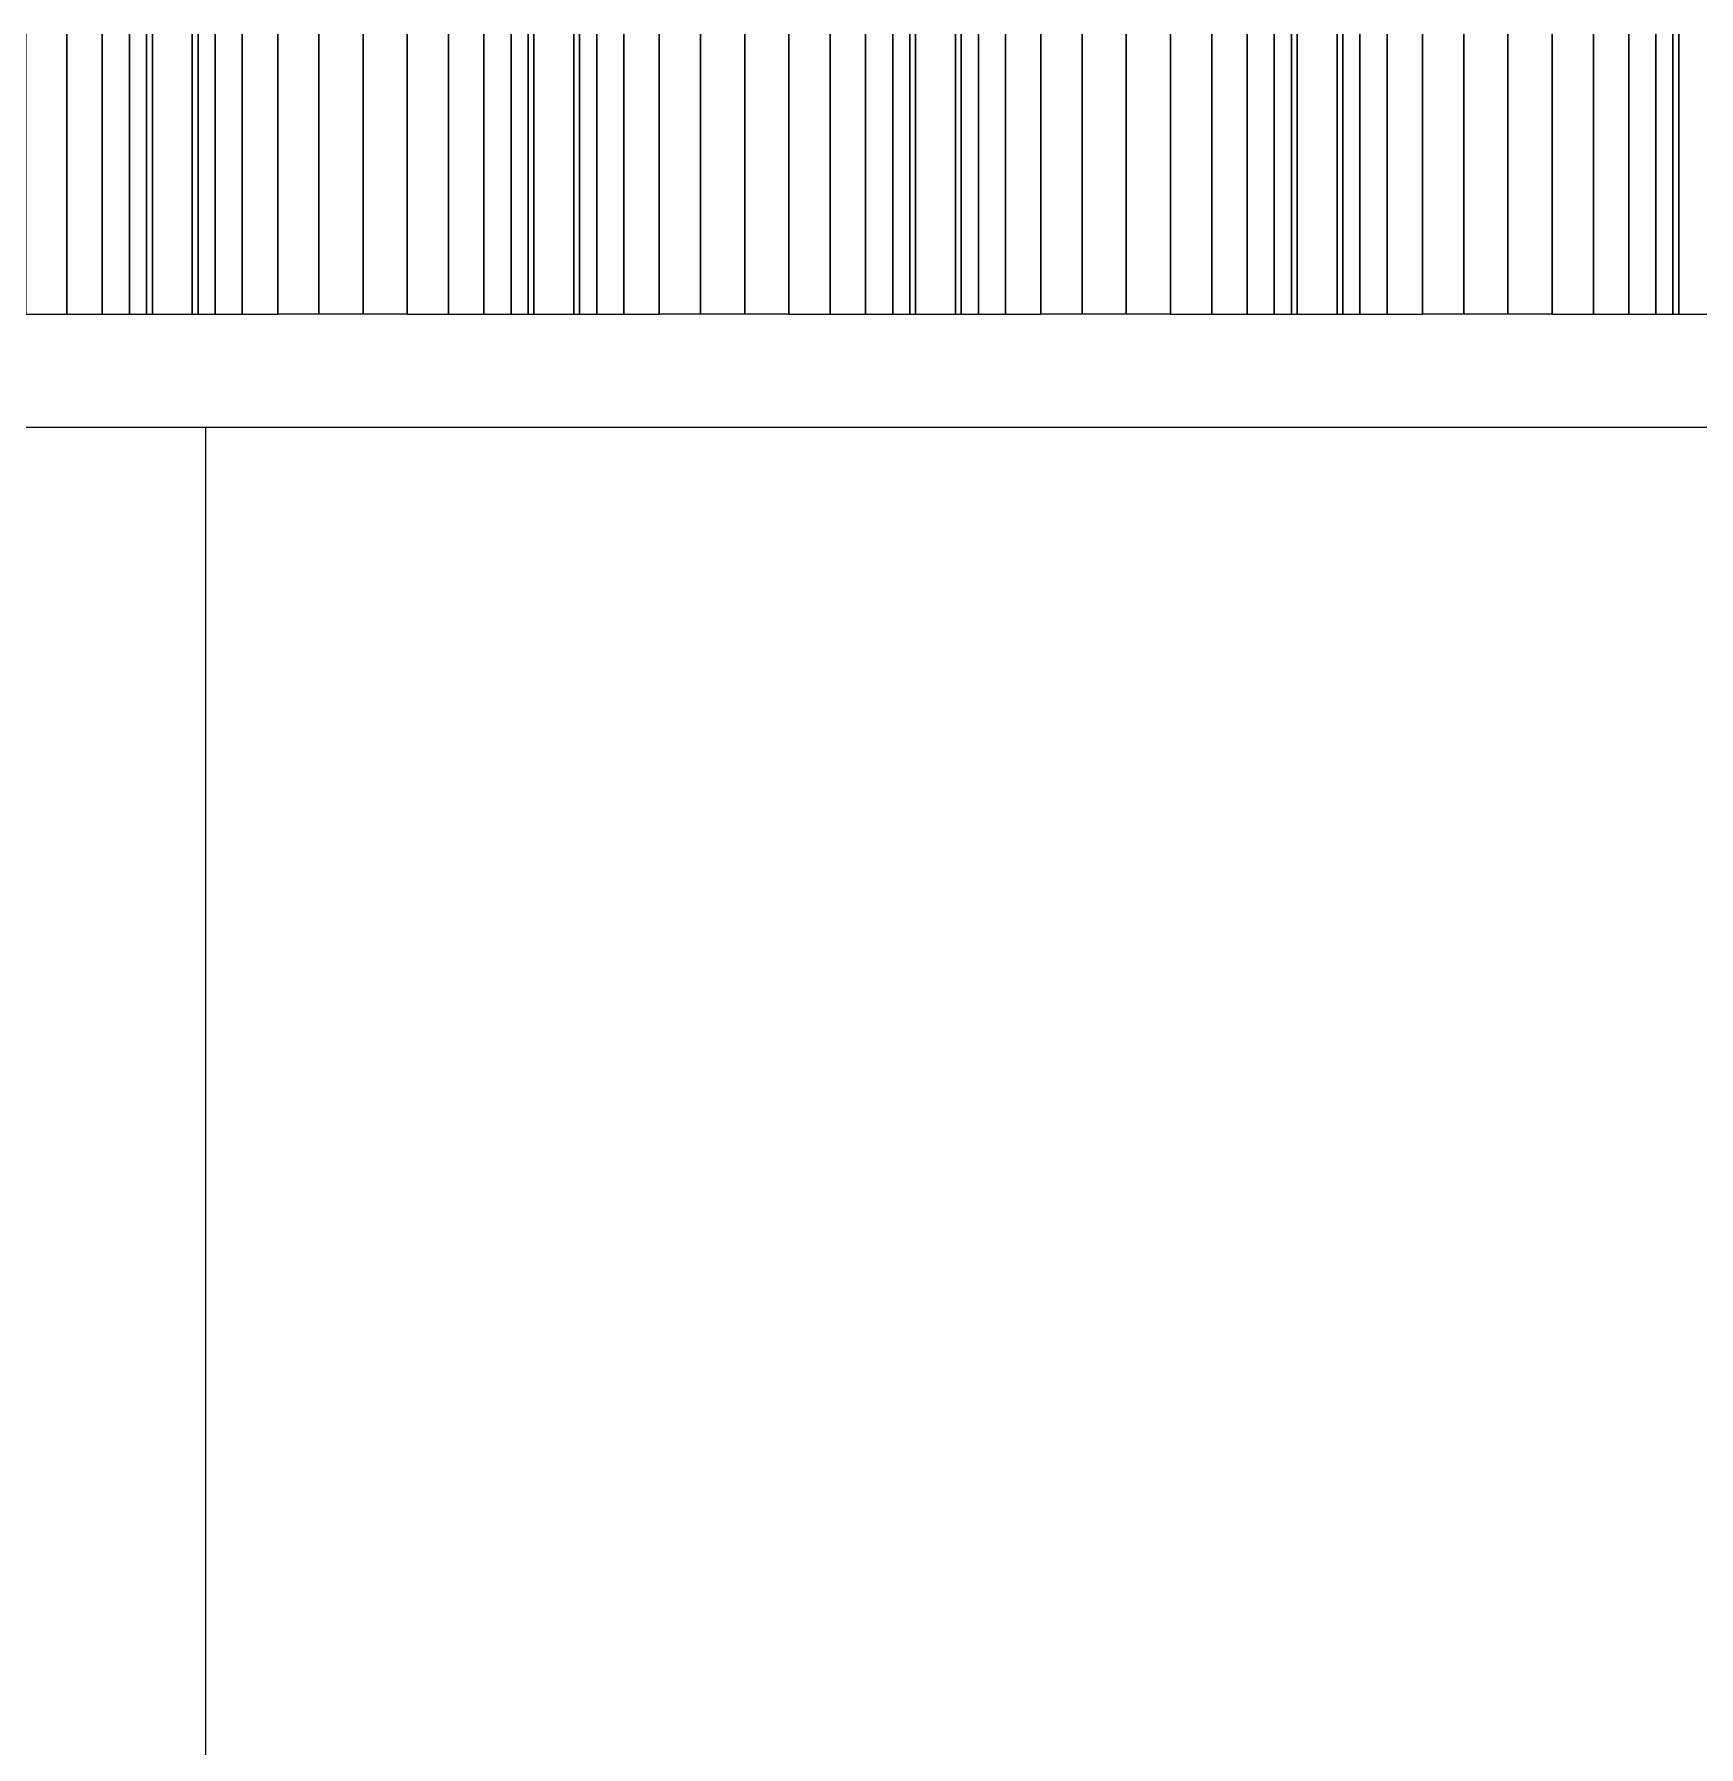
# Model space of a CAD drawing. Header units: centimetres. Extents: x -1906 to 5208, y -261 to 2955.
# Drawn here: x 3202.5 to 3228.15, y 2612.58 to 2638.97 of the extents above; entities that cross this region are included whole.
import ezdxf

# ---------------------------------------------------------------- set-up
doc = ezdxf.new("R2010")
doc.units = ezdxf.units.CM
doc.linetypes.add('Hidden', pattern=[0.714375, 0.47625, -0.238125])
for name, color, linetype, lineweight in [('A-CLNG-PATT', 7, 'Continuous', 18), ('A-DETL-HDLN', 7, 'Hidden', 18), ('G-IMPT', 7, 'Continuous', 18)]:
    doc.layers.add(name, color=color, linetype=linetype, lineweight=lineweight)

# ---------------------------------------------------------------- blocks, each defined once
blk = doc.blocks.new('PQ_RVR_ARQ-01_ZZ_ZZ_MO_T_A_rvt-2-Planta Bodega almacenamiento insumos')
at = {"layer": 'A-CLNG-PATT', "true_color": 0xd4d4d4}
h = blk.add_hatch(dxfattribs=at)
h.set_pattern_fill('FP_2', color=254, style=0, pattern_type=2)
h.set_pattern_definition([(90, (-3304.875, 82.28), (-30, 2e-15), [])])
h.paths.add_polyline_path([(-5052.578, 2390.869), (-5002.367, 2391.052), (-5002.385, 2395.947), (-4992.385, 2395.984), (-4992.366, 2391.089), (-4992.099, 2391.09), (-4992.117, 2395.985), (-4982.117, 2396.022), (-4982.098, 2391.126), (-4883.263, 2391.487), (-4883.177, 2393.887), (-4878.271, 2393.901), (-4878.262, 2391.505), (-3415.875, 2396.847), (-3415.79, 2399.311), (-3410.885, 2399.325), (-3410.875, 2396.865), (-3394.918, 2396.924), (-3394.832, 2399.389), (-3389.927, 2399.404), (-3389.918, 2396.942), (-3357.36, 2397.061), (-3357.296, 2402.027), (-3347.379, 2402.064), (-3347.36, 2397.098), (-2576.231, 2399.914), (-2577.592, 2638.972), (-2698.207, 2638.909), (-2698.207, 2636.409), (-2706.207, 2636.409), (-2706.207, 2638.909), (-2735.707, 2638.909), (-2735.707, 2632.909), (-2765.707, 2632.909), (-2765.707, 2638.909), (-2775.274, 2638.909), (-2774.578, 2637.768), (-2772.903, 2632.982), (-2772.326, 2627.864), (-2772.903, 2622.746), (-2774.847, 2617.497), (-2777.344, 2613.524), (-2780.986, 2609.882), (-2785.347, 2607.142), (-2790.541, 2605.403), (-2795.326, 2604.864), (-2800.636, 2605.508), (-2805.312, 2607.146), (-2809.837, 2610.053), (-2813.308, 2613.524), (-2816.075, 2617.959), (-2817.75, 2622.746), (-2818.326, 2627.864), (-2817.758, 2632.909), (-3110.949, 2632.909), (-3110.949, 2638.972), (-3114.28, 2638.972), (-3114.28, 2632.909), (-3274.277, 2632.909), (-3272.903, 2628.982), (-3272.326, 2623.864), (-3272.903, 2618.746), (-3274.847, 2613.497), (-3277.344, 2609.524), (-3280.986, 2605.882), (-3285.727, 2603.009), (-3290.541, 2601.403), (-3295.326, 2600.864), (-3300.636, 2601.508), (-3305.312, 2603.146), (-3309.837, 2606.053), (-3313.308, 2609.524), (-3316.075, 2613.959), (-3317.802, 2619.211), (-3318.326, 2623.864), (-3317.711, 2629.092), (-3316.375, 2632.909), (-3332.301, 2632.909), (-3332.366, 2628.827), (-3645.028, 2628.827), (-4101.802, 2402.327), (-5052.578, 2402.327), (-5052.578, 2401.843)])
h.paths.add_polyline_path([(-4115.832, 2455.927), (-4101.802, 2455.927), (-3805.08, 2603.063), (-3805.312, 2603.146), (-3809.837, 2606.053), (-3813.308, 2609.524), (-3816.075, 2613.959), (-3817.802, 2619.211), (-3818.326, 2623.864), (-3817.711, 2629.092), (-3815.805, 2634.231), (-3813.308, 2638.204), (-3812.54, 2638.972), (-4282.778, 2638.972), (-4280.815, 2637.675), (-4277.344, 2634.204), (-4274.578, 2629.768), (-4272.903, 2624.982), (-4272.326, 2619.864), (-4272.903, 2614.746), (-4274.847, 2609.497), (-4277.344, 2605.524), (-4280.986, 2601.882), (-4285.347, 2599.142), (-4290.541, 2597.403), (-4295.326, 2596.864), (-4300.636, 2597.508), (-4305.312, 2599.146), (-4309.837, 2602.053), (-4313.308, 2605.524), (-4316.075, 2609.959), (-4317.75, 2614.746), (-4318.326, 2619.864), (-4317.75, 2624.982), (-4315.805, 2630.231), (-4313.308, 2634.204), (-4309.666, 2637.846), (-4307.874, 2638.972), (-4782.778, 2638.972), (-4780.815, 2637.675), (-4777.344, 2634.204), (-4774.578, 2629.768), (-4772.903, 2624.982), (-4772.326, 2619.864), (-4772.903, 2614.746), (-4774.847, 2609.497), (-4777.344, 2605.524), (-4780.986, 2601.882), (-4785.347, 2599.142), (-4790.541, 2597.403), (-4795.326, 2596.864), (-4800.636, 2597.508), (-4805.312, 2599.146), (-4809.837, 2602.053), (-4813.308, 2605.524), (-4816.075, 2609.959), (-4817.75, 2614.746), (-4818.326, 2619.864), (-4817.75, 2624.982), (-4815.805, 2630.231), (-4813.308, 2634.204), (-4809.666, 2637.846), (-4807.874, 2638.972), (-5052.578, 2638.972), (-5052.578, 2455.927), (-4121.727, 2455.927)])
h.paths.add_polyline_path([(-3225.774, 2526.957), (-3246.214, 2526.957), (-3246.214, 2629.977), (-3230.65, 2629.977), (-3230.65, 2630.147), (-3196.381, 2630.147), (-3196.381, 2629.977), (-3193.468, 2629.977), (-3193.468, 2526.957), (-3207.713, 2526.957)])
h.paths.add_polyline_path([(-3772.87, 2619.034), (-3732.662, 2638.972), (-3778.112, 2638.972), (-3777.344, 2638.204), (-3774.578, 2633.768), (-3772.903, 2628.982), (-3772.326, 2623.864), (-3772.85, 2619.211)])
h.paths.add_polyline_path([(-2938.744, 2634.659), (-2938.744, 2638.972), (-2939.358, 2638.972), (-2939.358, 2634.659)])
h.paths.add_polyline_path([(-2950.505, 2634.659), (-2950.505, 2638.972), (-2951.119, 2638.972), (-2951.119, 2634.659)])
h.paths.add_polyline_path([(-2957, 2634.659), (-2956.386, 2634.659), (-2956.386, 2638.972), (-2957, 2638.972)])
h.paths.add_polyline_path([(-3016.245, 2634.659), (-3015.192, 2634.659), (-3015.192, 2638.972), (-3016.245, 2638.972)])
h.paths.add_polyline_path([(-2933.478, 2634.659), (-2932.863, 2634.659), (-2932.863, 2638.972), (-2933.478, 2638.972)])
h.paths.add_polyline_path([(-2833.508, 2634.659), (-2832.893, 2634.659), (-2832.893, 2638.972), (-2833.508, 2638.972)])
h.paths.add_polyline_path([(-3117.561, 2634.659), (-3117.561, 2638.972), (-3118.095, 2638.972), (-3118.095, 2634.659)])
h.paths.add_polyline_path([(-3103.839, 2634.659), (-3103.839, 2638.972), (-3106.56, 2638.972), (-3106.56, 2634.659)])
h.paths.add_polyline_path([(-2944.625, 2634.659), (-2944.625, 2638.972), (-2945.239, 2638.972), (-2945.239, 2634.659)])
h.paths.add_polyline_path([(-3259.229, 2634.659), (-3258.615, 2634.659), (-3258.615, 2638.972), (-3259.229, 2638.972)])
h.paths.add_polyline_path([(-3021.511, 2634.659), (-3021.511, 2638.972), (-3022.125, 2638.972), (-3022.125, 2634.659)])
h.paths.add_polyline_path([(-2892.314, 2634.659), (-2891.699, 2634.659), (-2891.699, 2638.972), (-2892.314, 2638.972)])
h.paths.add_polyline_path([(-2897.58, 2634.659), (-2897.58, 2638.972), (-2898.194, 2638.972), (-2898.194, 2634.659)])
h.paths.add_polyline_path([(-2915.222, 2634.659), (-2915.222, 2638.972), (-2915.836, 2638.972), (-2915.836, 2634.659)])
h.paths.add_polyline_path([(-3080.317, 2634.659), (-3080.317, 2638.972), (-3080.931, 2638.972), (-3080.931, 2634.659)])
h.paths.add_polyline_path([(-3123.361, 2634.659), (-3123.361, 2638.972), (-3123.976, 2638.972), (-3123.976, 2634.659)])
h.paths.add_polyline_path([(-3264.495, 2634.659), (-3264.495, 2638.972), (-3265.11, 2638.972), (-3265.11, 2634.659)])
h.paths.add_polyline_path([(-3004.045, 2634.659), (-3003.43, 2634.659), (-3003.43, 2638.972), (-3004.045, 2638.972)])
h.paths.add_polyline_path([(-2921.102, 2634.659), (-2921.102, 2638.972), (-2921.717, 2638.972), (-2921.717, 2634.659)])
h.paths.add_polyline_path([(-2962.266, 2634.659), (-2962.266, 2638.972), (-2962.881, 2638.972), (-2962.881, 2634.659)])
h.paths.add_polyline_path([(-2927.597, 2634.659), (-2926.983, 2634.659), (-2926.983, 2638.972), (-2927.597, 2638.972)])
h.paths.add_polyline_path([(-3247.468, 2634.659), (-3246.854, 2634.659), (-3246.854, 2638.972), (-3247.468, 2638.972)])
h.paths.add_polyline_path([(-3009.311, 2634.659), (-3009.311, 2638.972), (-3009.925, 2638.972), (-3009.925, 2634.659)])
h.paths.add_polyline_path([(-3075.051, 2634.659), (-3074.436, 2634.659), (-3074.436, 2638.972), (-3075.051, 2638.972)])
h.paths.add_polyline_path([(-3252.734, 2634.659), (-3252.734, 2638.972), (-3253.348, 2638.972), (-3253.348, 2634.659)])
h.paths.add_polyline_path([(-2998.164, 2634.659), (-2997.55, 2634.659), (-2997.55, 2638.972), (-2998.164, 2638.972)])
h.paths.add_polyline_path([(-3068.556, 2634.659), (-3068.556, 2638.972), (-3069.17, 2638.972), (-3069.17, 2634.659)])
h.paths.add_polyline_path([(-3241.587, 2634.659), (-3240.973, 2634.659), (-3240.973, 2638.972), (-3241.587, 2638.972)])
h.paths.add_polyline_path([(-3098.573, 2634.659), (-3097.959, 2634.659), (-3097.959, 2638.972), (-3098.573, 2638.972)])
h.paths.add_polyline_path([(-2838.774, 2634.659), (-2838.774, 2638.972), (-2839.388, 2638.972), (-2839.388, 2634.659)])
h.paths.add_polyline_path([(-3086.198, 2634.659), (-3086.198, 2638.972), (-3086.812, 2638.972), (-3086.812, 2634.659)])
h.paths.add_polyline_path([(-3129.242, 2634.659), (-3129.242, 2638.972), (-3129.856, 2638.972), (-3129.856, 2634.659)])
h.paths.add_polyline_path([(-3235.707, 2634.659), (-3235.092, 2634.659), (-3235.092, 2638.972), (-3235.707, 2638.972)])
h.paths.add_polyline_path([(-3063.29, 2634.659), (-3062.675, 2634.659), (-3062.675, 2638.972), (-3063.29, 2638.972)])
h.paths.add_polyline_path([(-2992.284, 2634.659), (-2991.669, 2634.659), (-2991.669, 2638.972), (-2992.284, 2638.972)])
h.paths.add_polyline_path([(-2986.403, 2634.659), (-2985.789, 2634.659), (-2985.789, 2638.972), (-2986.403, 2638.972)])
h.paths.add_polyline_path([(-2845.269, 2634.659), (-2844.654, 2634.659), (-2844.654, 2638.972), (-2845.269, 2638.972)])
h.paths.add_polyline_path([(-2974.642, 2634.659), (-2974.027, 2634.659), (-2974.027, 2638.972), (-2974.642, 2638.972)])
h.paths.add_polyline_path([(-2850.535, 2634.659), (-2850.535, 2638.972), (-2851.149, 2638.972), (-2851.149, 2634.659)])
h.paths.add_polyline_path([(-3135.737, 2634.659), (-3135.122, 2634.659), (-3135.122, 2638.972), (-3135.737, 2638.972)])
h.paths.add_polyline_path([(-3141.003, 2634.659), (-3141.003, 2638.972), (-3141.617, 2638.972), (-3141.617, 2634.659)])
h.paths.add_polyline_path([(-2827.627, 2634.659), (-2827.013, 2634.659), (-2827.013, 2638.972), (-2827.627, 2638.972)])
h.paths.add_polyline_path([(-2821.747, 2634.659), (-2821.132, 2634.659), (-2821.132, 2638.972), (-2821.747, 2638.972), (-2821.747, 2638.081)])
h.paths.add_polyline_path([(-3270.99, 2634.659), (-3270.376, 2634.659), (-3270.376, 2638.972), (-3270.99, 2638.972), (-3270.99, 2635.669)])
h.paths.add_polyline_path([(-3147.498, 2634.659), (-3146.883, 2634.659), (-3146.883, 2638.972), (-3147.498, 2638.972)])
h.paths.add_polyline_path([(-3152.764, 2634.659), (-3152.764, 2638.972), (-3153.378, 2638.972), (-3153.378, 2634.659)])
h.paths.add_polyline_path([(-3057.409, 2634.659), (-3056.795, 2634.659), (-3056.795, 2638.972), (-3057.409, 2638.972)])
h.paths.add_polyline_path([(-3158.645, 2634.659), (-3158.645, 2638.972), (-3159.259, 2638.972), (-3159.259, 2634.659)])
h.paths.add_polyline_path([(-3229.826, 2634.659), (-3229.212, 2634.659), (-3229.212, 2638.972), (-3229.826, 2638.972)])
h.paths.add_polyline_path([(-3223.946, 2634.659), (-3223.331, 2634.659), (-3223.331, 2638.972), (-3223.946, 2638.972)])
h.paths.add_polyline_path([(-3164.525, 2634.659), (-3164.525, 2638.972), (-3165.14, 2638.972), (-3165.14, 2634.659)])
h.paths.add_polyline_path([(-2980.522, 2634.659), (-2979.908, 2634.659), (-2979.908, 2638.972), (-2980.522, 2638.972)])
h.paths.add_polyline_path([(-2856.416, 2634.659), (-2856.416, 2638.972), (-2857.03, 2638.972), (-2857.03, 2634.659)])
h.paths.add_polyline_path([(-3050.914, 2634.659), (-3050.914, 2638.972), (-3051.528, 2638.972), (-3051.528, 2634.659)])
h.paths.add_polyline_path([(-3045.648, 2634.659), (-3045.033, 2634.659), (-3045.033, 2638.972), (-3045.648, 2638.972)])
h.paths.add_polyline_path([(-3170.406, 2634.659), (-3170.406, 2638.972), (-3171.02, 2638.972), (-3171.02, 2634.659)])
h.paths.add_polyline_path([(-2862.296, 2634.659), (-2862.296, 2638.972), (-2862.911, 2638.972), (-2862.911, 2634.659)])
h.paths.add_polyline_path([(-2868.177, 2634.659), (-2868.177, 2638.972), (-2868.791, 2638.972), (-2868.791, 2634.659)])
h.paths.add_polyline_path([(-2904.075, 2634.659), (-2903.46, 2634.659), (-2903.46, 2638.972), (-2904.075, 2638.972)])
h.paths.add_polyline_path([(-3329.621, 2634.659), (-3329.621, 2638.972), (-3330.235, 2638.972), (-3330.235, 2634.659)])
h.paths.add_polyline_path([(-3039.153, 2634.659), (-3039.153, 2638.972), (-3039.767, 2638.972), (-3039.767, 2634.659)])
h.paths.add_polyline_path([(-3324.354, 2634.659), (-3323.74, 2634.659), (-3323.74, 2638.972), (-3324.354, 2638.972)])
h.paths.add_polyline_path([(-3217.451, 2634.659), (-3217.451, 2638.972), (-3218.065, 2638.972), (-3218.065, 2634.659)])
h.paths.add_polyline_path([(-3092.078, 2634.659), (-3092.078, 2638.972), (-3092.693, 2638.972), (-3092.693, 2634.659)])
h.paths.add_polyline_path([(-3176.901, 2634.659), (-3176.286, 2634.659), (-3176.286, 2638.972), (-3176.901, 2638.972)])
h.paths.add_polyline_path([(-3182.167, 2634.659), (-3182.167, 2638.972), (-3182.781, 2638.972), (-3182.781, 2634.659)])
h.paths.add_polyline_path([(-2874.672, 2634.659), (-2874.057, 2634.659), (-2874.057, 2638.972), (-2874.672, 2638.972)])
h.paths.add_polyline_path([(-3193.928, 2634.659), (-3193.928, 2638.972), (-3194.543, 2638.972), (-3194.543, 2634.659)])
h.paths.add_polyline_path([(-3033.887, 2634.659), (-3033.272, 2634.659), (-3033.272, 2638.972), (-3033.887, 2638.972)])
h.paths.add_polyline_path([(-2968.147, 2634.659), (-2968.147, 2638.972), (-2968.761, 2638.972), (-2968.761, 2634.659)])
h.paths.add_polyline_path([(-2879.938, 2634.659), (-2879.938, 2638.972), (-2880.552, 2638.972), (-2880.552, 2634.659)])
h.paths.add_polyline_path([(-3028.006, 2634.659), (-3027.392, 2634.659), (-3027.392, 2638.972), (-3028.006, 2638.972)])
h.paths.add_polyline_path([(-2885.819, 2634.659), (-2885.819, 2638.972), (-2886.433, 2638.972), (-2886.433, 2634.659)])
h.paths.add_polyline_path([(-3318.474, 2634.659), (-3317.421, 2634.659), (-3317.421, 2638.972), (-3318.474, 2638.972), (-3318.474, 2635.641)])
h.paths.add_polyline_path([(-3188.048, 2634.659), (-3188.048, 2638.972), (-3188.662, 2638.972), (-3188.662, 2634.659)])
h.paths.add_polyline_path([(-3206.304, 2634.659), (-3205.689, 2634.659), (-3205.689, 2638.972), (-3206.304, 2638.972)])
h.paths.add_polyline_path([(-3200.423, 2634.659), (-3199.809, 2634.659), (-3199.809, 2638.972), (-3200.423, 2638.972)])
h.paths.add_polyline_path([(-3276.256, 2636.473), (-3276.256, 2638.972), (-3276.871, 2638.972), (-3276.871, 2637.451), (-3276.539, 2636.923)])
h.paths.add_polyline_path([(-2815.866, 2638.134), (-2815.339, 2638.972), (-2815.866, 2638.972), (-2815.866, 2638.544)])
blk = doc.blocks.new('EQ-04-002 - EQ-04-002_dwg_Agrupar_1737-1534140-Planta Bodega almacenamiento insumos')
at = {"layer": 'G-IMPT', "color": 251, "lineweight": 9, "true_color": 0x666666}
for p, q in [((225.13, 6.063), (225.13, 1.75)), ((225.13, 1.75), (225.13, 6.063)), ((225.13, 6.063), (225.13, 1.75)), ((225.22, 6.063), (225.22, 1.75)), ((225.22, 1.75), (225.22, 6.063)), ((225.22, 6.063), (225.22, 1.75)), ((225.483, 6.063), (225.483, 1.75)), ((225.483, 1.75), (225.483, 6.063)), ((225.483, 6.063), (225.483, 1.75)), ((225.901, 6.063), (225.901, 1.75)), ((225.901, 1.75), (225.901, 6.063)), ((225.901, 6.063), (225.901, 1.75)), ((226.447, 6.063), (226.447, 1.75)), ((226.447, 1.75), (226.447, 6.063)), ((226.447, 6.063), (226.447, 1.75)), ((227.082, 6.063), (227.082, 1.75)), ((227.082, 1.75), (227.082, 6.063)), ((227.082, 6.063), (227.082, 1.75)), ((227.763, 6.063), (227.763, 1.75)), ((227.763, 1.75), (227.763, 6.063)), ((227.763, 6.063), (227.763, 1.75)), ((228.445, 1.75), (228.445, 6.063)), ((228.445, 1.75), (228.445, 6.063)), ((228.445, 6.063), (228.445, 1.75)), ((229.08, 6.063), (229.08, 1.75)), ((229.08, 1.75), (229.08, 6.063)), ((229.08, 6.063), (229.08, 1.75)), ((229.625, 1.75), (229.625, 6.063)), ((229.625, 1.75), (229.625, 6.063)), ((229.625, 6.063), (229.625, 1.75)), ((230.043, 1.75), (230.043, 6.063)), ((230.043, 1.75), (230.043, 6.063)), ((230.043, 6.063), (230.043, 1.75)), ((230.307, 6.063), (230.307, 1.75)), ((230.307, 1.75), (230.307, 6.063)), ((230.307, 6.063), (230.307, 1.75)), ((230.396, 1.75), (230.396, 6.063)), ((230.396, 1.75), (230.396, 6.063)), ((230.396, 6.063), (230.396, 1.75)), ((227.082, 1.75), (226.447, 1.75)), ((227.763, 1.75), (227.082, 1.75)), ((228.445, 1.75), (227.763, 1.75)), ((228.445, 1.75), (229.08, 1.75))]:
    blk.add_line(p, q, dxfattribs=at)
blk = doc.blocks.new('EQ-04-002 - EQ-04-002_dwg_Agrupar_1737-1534142-Planta Bodega almacenamiento insumos')
at = {"layer": 'G-IMPT', "color": 251, "lineweight": 9, "true_color": 0x666666}
for p, q in [((219.249, 6.063), (219.249, 1.75)), ((219.249, 1.75), (219.249, 6.063)), ((219.249, 6.063), (219.249, 1.75)), ((219.339, 6.063), (219.339, 1.75)), ((219.339, 1.75), (219.339, 6.063)), ((219.339, 6.063), (219.339, 1.75)), ((219.602, 6.063), (219.602, 1.75)), ((219.602, 1.75), (219.602, 6.063)), ((219.602, 6.063), (219.602, 1.75)), ((220.021, 6.063), (220.021, 1.75)), ((220.021, 1.75), (220.021, 6.063)), ((220.021, 6.063), (220.021, 1.75)), ((220.566, 6.063), (220.566, 1.75)), ((220.566, 1.75), (220.566, 6.063)), ((220.566, 6.063), (220.566, 1.75)), ((221.201, 6.063), (221.201, 1.75)), ((221.201, 1.75), (221.201, 6.063)), ((221.201, 6.063), (221.201, 1.75)), ((221.883, 6.063), (221.883, 1.75)), ((221.883, 1.75), (221.883, 6.063)), ((221.883, 6.063), (221.883, 1.75)), ((222.564, 1.75), (222.564, 6.063)), ((222.564, 1.75), (222.564, 6.063)), ((222.564, 6.063), (222.564, 1.75)), ((223.199, 6.063), (223.199, 1.75)), ((223.199, 1.75), (223.199, 6.063)), ((223.199, 6.063), (223.199, 1.75)), ((223.744, 1.75), (223.744, 6.063)), ((223.744, 1.75), (223.744, 6.063)), ((223.744, 6.063), (223.744, 1.75)), ((224.163, 1.75), (224.163, 6.063)), ((224.163, 1.75), (224.163, 6.063)), ((224.163, 6.063), (224.163, 1.75)), ((224.426, 6.063), (224.426, 1.75)), ((224.426, 1.75), (224.426, 6.063)), ((224.426, 6.063), (224.426, 1.75)), ((224.516, 1.75), (224.516, 6.063)), ((224.516, 1.75), (224.516, 6.063)), ((224.516, 6.063), (224.516, 1.75)), ((221.201, 1.75), (220.566, 1.75)), ((221.883, 1.75), (221.201, 1.75)), ((222.564, 1.75), (221.883, 1.75)), ((222.564, 1.75), (223.199, 1.75))]:
    blk.add_line(p, q, dxfattribs=at)
blk = doc.blocks.new('EQ-04-002 - EQ-04-002_dwg_Agrupar_1737-1534148-Planta Bodega almacenamiento insumos')
at = {"layer": 'G-IMPT', "color": 251, "lineweight": 9, "true_color": 0x666666}
for p, q in [((236.891, 6.063), (236.891, 1.75)), ((236.891, 1.75), (236.891, 6.063)), ((236.891, 6.063), (236.891, 1.75)), ((236.981, 6.063), (236.981, 1.75)), ((236.981, 1.75), (236.981, 6.063)), ((236.981, 6.063), (236.981, 1.75)), ((237.244, 6.063), (237.244, 1.75)), ((237.244, 1.75), (237.244, 6.063)), ((237.244, 6.063), (237.244, 1.75)), ((237.662, 6.063), (237.662, 1.75)), ((237.662, 1.75), (237.662, 6.063)), ((237.662, 6.063), (237.662, 1.75)), ((238.208, 6.063), (238.208, 1.75)), ((238.208, 1.75), (238.208, 6.063)), ((238.208, 6.063), (238.208, 1.75)), ((238.843, 6.063), (238.843, 1.75)), ((238.843, 1.75), (238.843, 6.063)), ((238.843, 6.063), (238.843, 1.75)), ((239.524, 6.063), (239.524, 1.75)), ((239.524, 1.75), (239.524, 6.063)), ((239.524, 6.063), (239.524, 1.75)), ((240.206, 1.75), (240.206, 6.063)), ((240.206, 1.75), (240.206, 6.063)), ((240.206, 6.063), (240.206, 1.75)), ((240.841, 6.063), (240.841, 1.75)), ((240.841, 1.75), (240.841, 6.063)), ((240.841, 6.063), (240.841, 1.75)), ((241.386, 1.75), (241.386, 6.063)), ((241.386, 1.75), (241.386, 6.063)), ((241.386, 6.063), (241.386, 1.75)), ((241.805, 1.75), (241.805, 6.063)), ((241.805, 1.75), (241.805, 6.063)), ((241.805, 6.063), (241.805, 1.75)), ((242.068, 6.063), (242.068, 1.75)), ((242.068, 1.75), (242.068, 6.063)), ((242.068, 6.063), (242.068, 1.75)), ((242.157, 1.75), (242.157, 6.063)), ((242.157, 1.75), (242.157, 6.063)), ((242.157, 6.063), (242.157, 1.75)), ((238.843, 1.75), (238.208, 1.75)), ((239.524, 1.75), (238.843, 1.75)), ((240.206, 1.75), (239.524, 1.75)), ((240.206, 1.75), (240.841, 1.75))]:
    blk.add_line(p, q, dxfattribs=at)
blk = doc.blocks.new('EQ-04-002 - EQ-04-002_dwg_Agrupar_1737-1534150-Planta Bodega almacenamiento insumos')
at = {"layer": 'G-IMPT', "color": 251, "lineweight": 9, "true_color": 0x666666}
for p, q in [((231.011, 6.063), (231.011, 1.75)), ((231.011, 1.75), (231.011, 6.063)), ((231.011, 6.063), (231.011, 1.75)), ((231.1, 6.063), (231.1, 1.75)), ((231.1, 1.75), (231.1, 6.063)), ((231.1, 6.063), (231.1, 1.75)), ((231.363, 6.063), (231.363, 1.75)), ((231.363, 1.75), (231.363, 6.063)), ((231.363, 6.063), (231.363, 1.75)), ((231.782, 6.063), (231.782, 1.75)), ((231.782, 1.75), (231.782, 6.063)), ((231.782, 6.063), (231.782, 1.75)), ((232.327, 6.063), (232.327, 1.75)), ((232.327, 1.75), (232.327, 6.063)), ((232.327, 6.063), (232.327, 1.75)), ((232.962, 6.063), (232.962, 1.75)), ((232.962, 1.75), (232.962, 6.063)), ((232.962, 6.063), (232.962, 1.75)), ((233.644, 6.063), (233.644, 1.75)), ((233.644, 1.75), (233.644, 6.063)), ((233.644, 6.063), (233.644, 1.75)), ((234.325, 1.75), (234.325, 6.063)), ((234.325, 1.75), (234.325, 6.063)), ((234.325, 6.063), (234.325, 1.75)), ((234.96, 6.063), (234.96, 1.75)), ((234.96, 1.75), (234.96, 6.063)), ((234.96, 6.063), (234.96, 1.75)), ((235.506, 1.75), (235.506, 6.063)), ((235.506, 1.75), (235.506, 6.063)), ((235.506, 6.063), (235.506, 1.75)), ((235.924, 1.75), (235.924, 6.063)), ((235.924, 1.75), (235.924, 6.063)), ((235.924, 6.063), (235.924, 1.75)), ((236.187, 6.063), (236.187, 1.75)), ((236.187, 1.75), (236.187, 6.063)), ((236.187, 6.063), (236.187, 1.75)), ((236.277, 1.75), (236.277, 6.063)), ((236.277, 1.75), (236.277, 6.063)), ((236.277, 6.063), (236.277, 1.75)), ((232.962, 1.75), (232.327, 1.75)), ((233.644, 1.75), (232.962, 1.75)), ((234.325, 1.75), (233.644, 1.75)), ((234.325, 1.75), (234.96, 1.75))]:
    blk.add_line(p, q, dxfattribs=at)
blk = doc.blocks.new('EQ-04-002 - EQ-04-002_dwg_Agrupar_1737-1534151-Planta Bodega almacenamiento insumos')
at = {"layer": 'G-IMPT', "color": 251, "lineweight": 9, "true_color": 0x666666}
for p, q in [((242.772, 6.063), (242.772, 1.75)), ((242.772, 1.75), (242.772, 6.063)), ((242.772, 6.063), (242.772, 1.75)), ((242.862, 6.063), (242.862, 1.75)), ((242.862, 1.75), (242.862, 6.063)), ((242.862, 6.063), (242.862, 1.75)), ((243.125, 6.063), (243.125, 1.75)), ((243.125, 1.75), (243.125, 6.063)), ((243.125, 6.063), (243.125, 1.75)), ((243.543, 6.063), (243.543, 1.75)), ((243.543, 1.75), (243.543, 6.063)), ((243.543, 6.063), (243.543, 1.75)), ((244.088, 6.063), (244.088, 1.75)), ((244.088, 1.75), (244.088, 6.063)), ((244.088, 6.063), (244.088, 1.75)), ((244.723, 6.063), (244.723, 1.75)), ((244.723, 1.75), (244.723, 6.063)), ((244.723, 6.063), (244.723, 1.75)), ((245.405, 6.063), (245.405, 1.75)), ((245.405, 1.75), (245.405, 6.063)), ((245.405, 6.063), (245.405, 1.75)), ((246.086, 1.75), (246.086, 6.063)), ((246.086, 1.75), (246.086, 6.063)), ((246.086, 6.063), (246.086, 1.75)), ((246.721, 6.063), (246.721, 1.75)), ((246.721, 1.75), (246.721, 6.063)), ((246.721, 6.063), (246.721, 1.75)), ((247.267, 1.75), (247.267, 6.063)), ((247.267, 1.75), (247.267, 6.063)), ((247.267, 6.063), (247.267, 1.75)), ((247.685, 1.75), (247.685, 6.063)), ((247.685, 1.75), (247.685, 6.063)), ((247.685, 6.063), (247.685, 1.75)), ((247.948, 6.063), (247.948, 1.75)), ((247.948, 1.75), (247.948, 6.063)), ((247.948, 6.063), (247.948, 1.75)), ((248.038, 1.75), (248.038, 6.063)), ((248.038, 1.75), (248.038, 6.063)), ((248.038, 6.063), (248.038, 1.75)), ((244.723, 1.75), (244.088, 1.75)), ((245.405, 1.75), (244.723, 1.75)), ((246.086, 1.75), (245.405, 1.75)), ((246.086, 1.75), (246.721, 1.75))]:
    blk.add_line(p, q, dxfattribs=at)
blk = doc.blocks.new('EQ-04-002 - EQ-04-002_dwg_Agrupar_528-1534099-Planta Bodega almacenamiento insumos')
at = {"layer": 'A-DETL-HDLN', "lineweight": 9}
for p, q in [((223.199, 1.75), (226.447, 1.75)), ((229.08, 1.75), (232.327, 1.75)), ((234.96, 1.75), (238.208, 1.75)), ((240.841, 1.75), (244.088, 1.75)), ((246.721, 1.75), (249.969, 1.75)), ((298.897, 0), (0, 0))]:
    blk.add_line(p, q, dxfattribs=at)
at = {"layer": 'G-IMPT', "color": 251, "lineweight": 9, "true_color": 0x666666}
for p, q in [((223.199, 1.75), (226.447, 1.75)), ((223.199, 1.75), (226.447, 1.75)), ((223.199, 1.75), (226.447, 1.75)), ((229.08, 1.75), (232.327, 1.75)), ((229.08, 1.75), (232.327, 1.75)), ((229.08, 1.75), (232.327, 1.75)), ((234.96, 1.75), (238.208, 1.75)), ((234.96, 1.75), (238.208, 1.75)), ((234.96, 1.75), (238.208, 1.75)), ((240.841, 1.75), (244.088, 1.75)), ((240.841, 1.75), (244.088, 1.75)), ((240.841, 1.75), (244.088, 1.75)), ((246.721, 1.75), (249.969, 1.75)), ((246.721, 1.75), (249.969, 1.75)), ((246.721, 1.75), (249.969, 1.75)), ((293.211, 0), (0, 0)), ((288.159, 0), (0, 0))]:
    blk.add_line(p, q, dxfattribs=at)
at = {"layer": 'G-IMPT', "color": 251, "lineweight": 9, "true_color": 0x666666, "flags": 128}
blk.add_lwpolyline([(288.159, 0), (0, 0), (0, 6.063)], dxfattribs=at)
blk = doc.blocks.new('EQ-04-002 - EQ-04-002_dwg_Agrupar_1737-V204-Planta Bodega almacenamiento insumos')
at = {"layer": 'A-DETL-HDLN', "lineweight": 9}
for p, q in [((225.13, 6.063), (225.13, 1.75)), ((225.22, 6.063), (225.22, 1.75)), ((225.483, 6.063), (225.483, 1.75)), ((225.901, 6.063), (225.901, 1.75)), ((226.447, 6.063), (226.447, 1.75)), ((227.082, 6.063), (227.082, 1.75)), ((227.763, 6.063), (227.763, 1.75)), ((228.445, 1.75), (228.445, 6.063)), ((229.08, 6.063), (229.08, 1.75)), ((229.625, 1.75), (229.625, 6.063)), ((230.043, 1.75), (230.043, 6.063)), ((230.307, 6.063), (230.307, 1.75)), ((230.396, 1.75), (230.396, 6.063)), ((227.082, 1.75), (226.447, 1.75)), ((227.763, 1.75), (227.082, 1.75)), ((228.445, 1.75), (227.763, 1.75)), ((228.445, 1.75), (229.08, 1.75))]:
    blk.add_line(p, q, dxfattribs=at)
at = {"layer": 'G-IMPT', "color": 251, "lineweight": 9, "true_color": 0x666666}
for p, q in [((225.13, 6.063), (225.13, 1.75)), ((225.13, 1.75), (225.13, 6.063)), ((225.13, 6.063), (225.13, 1.75)), ((225.22, 6.063), (225.22, 1.75)), ((225.22, 1.75), (225.22, 6.063)), ((225.22, 6.063), (225.22, 1.75)), ((225.483, 6.063), (225.483, 1.75)), ((225.483, 1.75), (225.483, 6.063)), ((225.483, 6.063), (225.483, 1.75)), ((225.901, 6.063), (225.901, 1.75)), ((225.901, 1.75), (225.901, 6.063)), ((225.901, 6.063), (225.901, 1.75)), ((226.447, 6.063), (226.447, 1.75)), ((226.447, 1.75), (226.447, 6.063)), ((226.447, 6.063), (226.447, 1.75)), ((227.082, 6.063), (227.082, 1.75)), ((227.082, 1.75), (227.082, 6.063)), ((227.082, 6.063), (227.082, 1.75)), ((227.763, 6.063), (227.763, 1.75)), ((227.763, 1.75), (227.763, 6.063)), ((227.763, 6.063), (227.763, 1.75)), ((228.445, 1.75), (228.445, 6.063)), ((228.445, 1.75), (228.445, 6.063)), ((228.445, 6.063), (228.445, 1.75)), ((229.08, 6.063), (229.08, 1.75)), ((229.08, 1.75), (229.08, 6.063)), ((229.08, 6.063), (229.08, 1.75)), ((229.625, 1.75), (229.625, 6.063)), ((229.625, 1.75), (229.625, 6.063)), ((229.625, 6.063), (229.625, 1.75)), ((230.043, 1.75), (230.043, 6.063)), ((230.043, 1.75), (230.043, 6.063)), ((230.043, 6.063), (230.043, 1.75)), ((230.307, 6.063), (230.307, 1.75)), ((230.307, 1.75), (230.307, 6.063)), ((230.307, 6.063), (230.307, 1.75)), ((230.396, 1.75), (230.396, 6.063)), ((230.396, 1.75), (230.396, 6.063)), ((230.396, 6.063), (230.396, 1.75)), ((227.082, 1.75), (226.447, 1.75)), ((227.763, 1.75), (227.082, 1.75)), ((228.445, 1.75), (227.763, 1.75)), ((228.445, 1.75), (229.08, 1.75))]:
    blk.add_line(p, q, dxfattribs=at)
blk = doc.blocks.new('EQ-04-002 - EQ-04-002_dwg_Agrupar_1737-V206-Planta Bodega almacenamiento insumos')
at = {"layer": 'A-DETL-HDLN', "lineweight": 9}
for p, q in [((219.249, 6.063), (219.249, 1.75)), ((219.339, 6.063), (219.339, 1.75)), ((219.602, 6.063), (219.602, 1.75)), ((220.021, 6.063), (220.021, 1.75)), ((220.566, 6.063), (220.566, 1.75)), ((221.201, 6.063), (221.201, 1.75)), ((221.883, 6.063), (221.883, 1.75)), ((222.564, 1.75), (222.564, 6.063)), ((223.199, 6.063), (223.199, 1.75)), ((223.744, 1.75), (223.744, 6.063)), ((224.163, 1.75), (224.163, 6.063)), ((224.426, 6.063), (224.426, 1.75)), ((224.516, 1.75), (224.516, 6.063)), ((221.201, 1.75), (220.566, 1.75)), ((221.883, 1.75), (221.201, 1.75)), ((222.564, 1.75), (221.883, 1.75)), ((222.564, 1.75), (223.199, 1.75))]:
    blk.add_line(p, q, dxfattribs=at)
at = {"layer": 'G-IMPT', "color": 251, "lineweight": 9, "true_color": 0x666666}
for p, q in [((219.249, 6.063), (219.249, 1.75)), ((219.249, 1.75), (219.249, 6.063)), ((219.249, 6.063), (219.249, 1.75)), ((219.339, 6.063), (219.339, 1.75)), ((219.339, 1.75), (219.339, 6.063)), ((219.339, 6.063), (219.339, 1.75)), ((219.602, 6.063), (219.602, 1.75)), ((219.602, 1.75), (219.602, 6.063)), ((219.602, 6.063), (219.602, 1.75)), ((220.021, 6.063), (220.021, 1.75)), ((220.021, 1.75), (220.021, 6.063)), ((220.021, 6.063), (220.021, 1.75)), ((220.566, 6.063), (220.566, 1.75)), ((220.566, 1.75), (220.566, 6.063)), ((220.566, 6.063), (220.566, 1.75)), ((221.201, 6.063), (221.201, 1.75)), ((221.201, 1.75), (221.201, 6.063)), ((221.201, 6.063), (221.201, 1.75)), ((221.883, 6.063), (221.883, 1.75)), ((221.883, 1.75), (221.883, 6.063)), ((221.883, 6.063), (221.883, 1.75)), ((222.564, 1.75), (222.564, 6.063)), ((222.564, 1.75), (222.564, 6.063)), ((222.564, 6.063), (222.564, 1.75)), ((223.199, 6.063), (223.199, 1.75)), ((223.199, 1.75), (223.199, 6.063)), ((223.199, 6.063), (223.199, 1.75)), ((223.744, 1.75), (223.744, 6.063)), ((223.744, 1.75), (223.744, 6.063)), ((223.744, 6.063), (223.744, 1.75)), ((224.163, 1.75), (224.163, 6.063)), ((224.163, 1.75), (224.163, 6.063)), ((224.163, 6.063), (224.163, 1.75)), ((224.426, 6.063), (224.426, 1.75)), ((224.426, 1.75), (224.426, 6.063)), ((224.426, 6.063), (224.426, 1.75)), ((224.516, 1.75), (224.516, 6.063)), ((224.516, 1.75), (224.516, 6.063)), ((224.516, 6.063), (224.516, 1.75)), ((221.201, 1.75), (220.566, 1.75)), ((221.883, 1.75), (221.201, 1.75)), ((222.564, 1.75), (221.883, 1.75)), ((222.564, 1.75), (223.199, 1.75))]:
    blk.add_line(p, q, dxfattribs=at)
blk = doc.blocks.new('EQ-04-002 - EQ-04-002_dwg_Agrupar_1737-V212-Planta Bodega almacenamiento insumos')
at = {"layer": 'A-DETL-HDLN', "lineweight": 9}
for p, q in [((236.891, 6.063), (236.891, 1.75)), ((236.981, 6.063), (236.981, 1.75)), ((237.244, 6.063), (237.244, 1.75)), ((237.662, 6.063), (237.662, 1.75)), ((238.208, 6.063), (238.208, 1.75)), ((238.843, 6.063), (238.843, 1.75)), ((239.524, 6.063), (239.524, 1.75)), ((240.206, 1.75), (240.206, 6.063)), ((240.841, 6.063), (240.841, 1.75)), ((241.386, 1.75), (241.386, 6.063)), ((241.805, 1.75), (241.805, 6.063)), ((242.068, 6.063), (242.068, 1.75)), ((242.157, 1.75), (242.157, 6.063)), ((238.843, 1.75), (238.208, 1.75)), ((239.524, 1.75), (238.843, 1.75)), ((240.206, 1.75), (239.524, 1.75)), ((240.206, 1.75), (240.841, 1.75))]:
    blk.add_line(p, q, dxfattribs=at)
at = {"layer": 'G-IMPT', "color": 251, "lineweight": 9, "true_color": 0x666666}
for p, q in [((236.891, 6.063), (236.891, 1.75)), ((236.891, 1.75), (236.891, 6.063)), ((236.891, 6.063), (236.891, 1.75)), ((236.981, 6.063), (236.981, 1.75)), ((236.981, 1.75), (236.981, 6.063)), ((236.981, 6.063), (236.981, 1.75)), ((237.244, 6.063), (237.244, 1.75)), ((237.244, 1.75), (237.244, 6.063)), ((237.244, 6.063), (237.244, 1.75)), ((237.662, 6.063), (237.662, 1.75)), ((237.662, 1.75), (237.662, 6.063)), ((237.662, 6.063), (237.662, 1.75)), ((238.208, 6.063), (238.208, 1.75)), ((238.208, 1.75), (238.208, 6.063)), ((238.208, 6.063), (238.208, 1.75)), ((238.843, 6.063), (238.843, 1.75)), ((238.843, 1.75), (238.843, 6.063)), ((238.843, 6.063), (238.843, 1.75)), ((239.524, 6.063), (239.524, 1.75)), ((239.524, 1.75), (239.524, 6.063)), ((239.524, 6.063), (239.524, 1.75)), ((240.206, 1.75), (240.206, 6.063)), ((240.206, 1.75), (240.206, 6.063)), ((240.206, 6.063), (240.206, 1.75)), ((240.841, 6.063), (240.841, 1.75)), ((240.841, 1.75), (240.841, 6.063)), ((240.841, 6.063), (240.841, 1.75)), ((241.386, 1.75), (241.386, 6.063)), ((241.386, 1.75), (241.386, 6.063)), ((241.386, 6.063), (241.386, 1.75)), ((241.805, 1.75), (241.805, 6.063)), ((241.805, 1.75), (241.805, 6.063)), ((241.805, 6.063), (241.805, 1.75)), ((242.068, 6.063), (242.068, 1.75)), ((242.068, 1.75), (242.068, 6.063)), ((242.068, 6.063), (242.068, 1.75)), ((242.157, 1.75), (242.157, 6.063)), ((242.157, 1.75), (242.157, 6.063)), ((242.157, 6.063), (242.157, 1.75)), ((238.843, 1.75), (238.208, 1.75)), ((239.524, 1.75), (238.843, 1.75)), ((240.206, 1.75), (239.524, 1.75)), ((240.206, 1.75), (240.841, 1.75))]:
    blk.add_line(p, q, dxfattribs=at)
blk = doc.blocks.new('EQ-04-002 - EQ-04-002_dwg_Agrupar_1737-V214-Planta Bodega almacenamiento insumos')
at = {"layer": 'A-DETL-HDLN', "lineweight": 9}
for p, q in [((231.011, 6.063), (231.011, 1.75)), ((231.1, 6.063), (231.1, 1.75)), ((231.363, 6.063), (231.363, 1.75)), ((231.782, 6.063), (231.782, 1.75)), ((232.327, 6.063), (232.327, 1.75)), ((232.962, 6.063), (232.962, 1.75)), ((233.644, 6.063), (233.644, 1.75)), ((234.325, 1.75), (234.325, 6.063)), ((234.96, 6.063), (234.96, 1.75)), ((235.506, 1.75), (235.506, 6.063)), ((235.924, 1.75), (235.924, 6.063)), ((236.187, 6.063), (236.187, 1.75)), ((236.277, 1.75), (236.277, 6.063)), ((232.962, 1.75), (232.327, 1.75)), ((233.644, 1.75), (232.962, 1.75)), ((234.325, 1.75), (233.644, 1.75)), ((234.325, 1.75), (234.96, 1.75))]:
    blk.add_line(p, q, dxfattribs=at)
at = {"layer": 'G-IMPT', "color": 251, "lineweight": 9, "true_color": 0x666666}
for p, q in [((231.011, 6.063), (231.011, 1.75)), ((231.011, 1.75), (231.011, 6.063)), ((231.011, 6.063), (231.011, 1.75)), ((231.1, 6.063), (231.1, 1.75)), ((231.1, 1.75), (231.1, 6.063)), ((231.1, 6.063), (231.1, 1.75)), ((231.363, 6.063), (231.363, 1.75)), ((231.363, 1.75), (231.363, 6.063)), ((231.363, 6.063), (231.363, 1.75)), ((231.782, 6.063), (231.782, 1.75)), ((231.782, 1.75), (231.782, 6.063)), ((231.782, 6.063), (231.782, 1.75)), ((232.327, 6.063), (232.327, 1.75)), ((232.327, 1.75), (232.327, 6.063)), ((232.327, 6.063), (232.327, 1.75)), ((232.962, 6.063), (232.962, 1.75)), ((232.962, 1.75), (232.962, 6.063)), ((232.962, 6.063), (232.962, 1.75)), ((233.644, 6.063), (233.644, 1.75)), ((233.644, 1.75), (233.644, 6.063)), ((233.644, 6.063), (233.644, 1.75)), ((234.325, 1.75), (234.325, 6.063)), ((234.325, 1.75), (234.325, 6.063)), ((234.325, 6.063), (234.325, 1.75)), ((234.96, 6.063), (234.96, 1.75)), ((234.96, 1.75), (234.96, 6.063)), ((234.96, 6.063), (234.96, 1.75)), ((235.506, 1.75), (235.506, 6.063)), ((235.506, 1.75), (235.506, 6.063)), ((235.506, 6.063), (235.506, 1.75)), ((235.924, 1.75), (235.924, 6.063)), ((235.924, 1.75), (235.924, 6.063)), ((235.924, 6.063), (235.924, 1.75)), ((236.187, 6.063), (236.187, 1.75)), ((236.187, 1.75), (236.187, 6.063)), ((236.187, 6.063), (236.187, 1.75)), ((236.277, 1.75), (236.277, 6.063)), ((236.277, 1.75), (236.277, 6.063)), ((236.277, 6.063), (236.277, 1.75)), ((232.962, 1.75), (232.327, 1.75)), ((233.644, 1.75), (232.962, 1.75)), ((234.325, 1.75), (233.644, 1.75)), ((234.325, 1.75), (234.96, 1.75))]:
    blk.add_line(p, q, dxfattribs=at)
blk = doc.blocks.new('EQ-04-002 - EQ-04-002_dwg_Agrupar_1737-V215-Planta Bodega almacenamiento insumos')
at = {"layer": 'A-DETL-HDLN', "lineweight": 9}
for p, q in [((242.772, 6.063), (242.772, 1.75)), ((242.862, 6.063), (242.862, 1.75)), ((243.125, 6.063), (243.125, 1.75)), ((243.543, 6.063), (243.543, 1.75)), ((244.088, 6.063), (244.088, 1.75)), ((244.723, 6.063), (244.723, 1.75)), ((245.405, 6.063), (245.405, 1.75)), ((246.086, 1.75), (246.086, 6.063)), ((246.721, 6.063), (246.721, 1.75)), ((247.267, 1.75), (247.267, 6.063)), ((247.685, 1.75), (247.685, 6.063)), ((247.948, 6.063), (247.948, 1.75)), ((248.038, 1.75), (248.038, 6.063)), ((244.723, 1.75), (244.088, 1.75)), ((245.405, 1.75), (244.723, 1.75)), ((246.086, 1.75), (245.405, 1.75)), ((246.086, 1.75), (246.721, 1.75))]:
    blk.add_line(p, q, dxfattribs=at)
at = {"layer": 'G-IMPT', "color": 251, "lineweight": 9, "true_color": 0x666666}
for p, q in [((242.772, 6.063), (242.772, 1.75)), ((242.772, 1.75), (242.772, 6.063)), ((242.772, 6.063), (242.772, 1.75)), ((242.862, 6.063), (242.862, 1.75)), ((242.862, 1.75), (242.862, 6.063)), ((242.862, 6.063), (242.862, 1.75)), ((243.125, 6.063), (243.125, 1.75)), ((243.125, 1.75), (243.125, 6.063)), ((243.125, 6.063), (243.125, 1.75)), ((243.543, 6.063), (243.543, 1.75)), ((243.543, 1.75), (243.543, 6.063)), ((243.543, 6.063), (243.543, 1.75)), ((244.088, 6.063), (244.088, 1.75)), ((244.088, 1.75), (244.088, 6.063)), ((244.088, 6.063), (244.088, 1.75)), ((244.723, 6.063), (244.723, 1.75)), ((244.723, 1.75), (244.723, 6.063)), ((244.723, 6.063), (244.723, 1.75)), ((245.405, 6.063), (245.405, 1.75)), ((245.405, 1.75), (245.405, 6.063)), ((245.405, 6.063), (245.405, 1.75)), ((246.086, 1.75), (246.086, 6.063)), ((246.086, 1.75), (246.086, 6.063)), ((246.086, 6.063), (246.086, 1.75)), ((246.721, 6.063), (246.721, 1.75)), ((246.721, 1.75), (246.721, 6.063)), ((246.721, 6.063), (246.721, 1.75)), ((247.267, 1.75), (247.267, 6.063)), ((247.267, 1.75), (247.267, 6.063)), ((247.267, 6.063), (247.267, 1.75)), ((247.685, 1.75), (247.685, 6.063)), ((247.685, 1.75), (247.685, 6.063)), ((247.685, 6.063), (247.685, 1.75)), ((247.948, 6.063), (247.948, 1.75)), ((247.948, 1.75), (247.948, 6.063)), ((247.948, 6.063), (247.948, 1.75)), ((248.038, 1.75), (248.038, 6.063)), ((248.038, 1.75), (248.038, 6.063)), ((248.038, 6.063), (248.038, 1.75)), ((244.723, 1.75), (244.088, 1.75)), ((245.405, 1.75), (244.723, 1.75)), ((246.086, 1.75), (245.405, 1.75)), ((246.086, 1.75), (246.721, 1.75))]:
    blk.add_line(p, q, dxfattribs=at)
blk = doc.blocks.new('EQ-04-002 - EQ-04-002_dwg_Agrupar_1736-1534157-Planta Bodega almacenamiento insumos')
for name in ['EQ-04-002 - EQ-04-002_dwg_Agrupar_528-1534099-Planta Bodega almacenamiento insumos', 'EQ-04-002 - EQ-04-002_dwg_Agrupar_1737-1534142-Planta Bodega almacenamiento insumos', 'EQ-04-002 - EQ-04-002_dwg_Agrupar_1737-V206-Planta Bodega almacenamiento insumos', 'EQ-04-002 - EQ-04-002_dwg_Agrupar_1737-1534140-Planta Bodega almacenamiento insumos', 'EQ-04-002 - EQ-04-002_dwg_Agrupar_1737-V204-Planta Bodega almacenamiento insumos', 'EQ-04-002 - EQ-04-002_dwg_Agrupar_1737-1534150-Planta Bodega almacenamiento insumos', 'EQ-04-002 - EQ-04-002_dwg_Agrupar_1737-V214-Planta Bodega almacenamiento insumos', 'EQ-04-002 - EQ-04-002_dwg_Agrupar_1737-1534148-Planta Bodega almacenamiento insumos', 'EQ-04-002 - EQ-04-002_dwg_Agrupar_1737-V212-Planta Bodega almacenamiento insumos', 'EQ-04-002 - EQ-04-002_dwg_Agrupar_1737-1534151-Planta Bodega almacenamiento insumos', 'EQ-04-002 - EQ-04-002_dwg_Agrupar_1737-V215-Planta Bodega almacenamiento insumos']:
    blk.add_blockref(name, (0, 0))
blk = doc.blocks.new('EQ-04-002 - EQ-04-002_dwg-1534096-Planta Bodega almacenamiento insumos')
blk.add_blockref('EQ-04-002 - EQ-04-002_dwg_Agrupar_1736-1534157-Planta Bodega almacenamiento insumos', (0, 0))
blk = doc.blocks.new('EQ-04-002 - EQ-04-002-1534158-Planta Bodega almacenamiento insumos')
blk.add_blockref('EQ-04-002 - EQ-04-002_dwg-1534096-Planta Bodega almacenamiento insumos', (0, 0))

msp = doc.modelspace()

# ---------------------------------------------------------------- block references
at = {"lineweight": 5}
msp.add_blockref('PQ_RVR_ARQ-01_ZZ_ZZ_MO_T_A_rvt-2-Planta Bodega almacenamiento insumos', (6090.754, 0), dxfattribs=at)
at = {"layer": 'A-DETL-HDLN', "lineweight": 9}
msp.add_blockref('EQ-04-002 - EQ-04-002-1534158-Planta Bodega almacenamiento insumos', (2979.806, 2632.909), dxfattribs=at)

doc.saveas('drawing.dxf')
